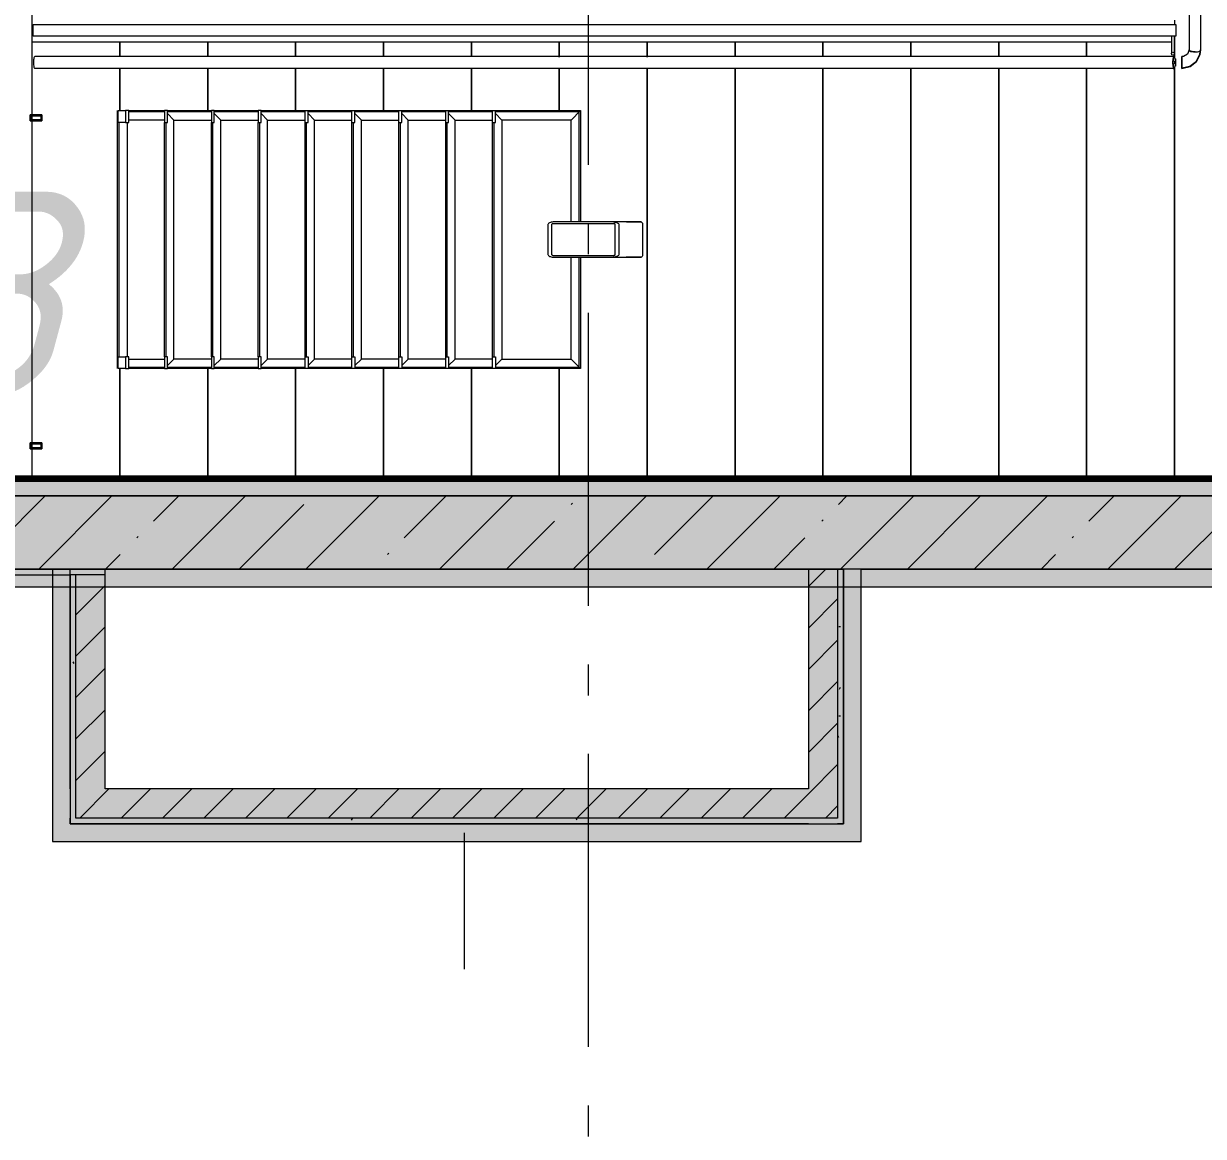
# Model space of a CAD drawing. Header units: millimetres. Extents: x -537608 to 253996, y -217170 to 186033.
# Drawn here: x -218955 to -214928, y 173184 to 176984 of the extents above; entities that cross this region are included whole.
import ezdxf

# ---------------------------------------------------------------- set-up
doc = ezdxf.new("R2010")
doc.units = ezdxf.units.MM
doc.layers.add('16) Лак 1.6м', color=160, linetype='Continuous', lineweight=90)
doc.layers.add('PDF _Геометрия', color=7, linetype='Continuous')
doc.layers.add('PDF _Текст', color=7, linetype='Continuous')
doc.layers.add('PDF _Сплошная заливка', color=7, linetype='Continuous', true_color=0xffffff)
doc.styles.add('PDF ISOCPEUR Italic', font='isocpeui.ttf')

msp = doc.modelspace()

# ---------------------------------------------------------------- hatches: boundary and pattern name
at = {"layer": 'PDF _Сплошная заливка', "true_color": 0x56bc34, "transparency": 33554559}
msp.add_hatch(color=85, dxfattribs=at).paths.add_polyline_path([(-213586.1959, 175370.9051), (-213586.1959, 175430.9036), (-221026.1962, 175430.9036), (-221026.1962, 175370.9051), (-213776.1962, 175370.9051)])
at = {"layer": 'PDF _Сплошная заливка', "transparency": 33554559}
for points in [[(-218796.1949, 175120.9041), (-213776.1962, 175120.9041), (-213776.1962, 175370.9051), (-220776.1952, 175370.9051), (-220776.1952, 175120.9041), (-218856.1956, 175120.9041)], [(-218796.1949, 174270.9052), (-218776.1961, 174270.9052), (-218776.1961, 175100.9032), (-218796.1949, 175100.9032), (-218796.1949, 174370.9056)], [(-216276.1951, 174270.9052), (-216276.1951, 174370.9056), (-218776.1961, 174370.9056), (-218776.1961, 174270.9052), (-218247.2844, 174270.9052)], [(-216276.1951, 174250.9043), (-216176.1968, 174250.9043), (-216176.1968, 174270.9052), (-218796.1949, 174270.9052), (-218796.1949, 174250.9043), (-218247.2844, 174250.9043)]]:
    msp.add_hatch(color=256, dxfattribs=at).paths.add_polyline_path(points)
at = {"layer": 'PDF _Сплошная заливка', "true_color": 0xff7d7d, "transparency": 33554559}
for points in [[(-213836.1964, 175060.9013), (-213776.1962, 175060.9013), (-213776.1962, 175120.9041), (-220716.1945, 175120.9041), (-220716.1945, 175060.9013), (-214907.808, 175060.9013)], [(-218856.1956, 174190.9014), (-218796.1949, 174190.9014), (-218796.1949, 175120.9041), (-218856.1956, 175120.9041), (-218856.1956, 174699.218)]]:
    msp.add_hatch(color=11, dxfattribs=at).paths.add_polyline_path(points)
at = {"layer": 'PDF _Сплошная заливка', "true_color": 0x505050, "transparency": 33554559}
msp.add_hatch(color=251, dxfattribs=at).paths.add_polyline_path([(-218776.1961, 175100.9032), (-218676.1958, 175100.9032), (-218676.1958, 175120.9041), (-220716.1945, 175120.9041), (-220716.1945, 175100.9032), (-218796.1949, 175100.9032)])

# ---------------------------------------------------------------- linework, layer by layer
at = {"layer": '16) Лак 1.6м'}
msp.add_lwpolyline([(-220966.1955, 176871.251), (-220966.1955, 175430.9036), (-213586.1959, 175430.9036), (-213586.1959, 177362.2149)], dxfattribs=at)
at = {"layer": 'PDF _Геометрия', "color": 253, "lineweight": 9, "true_color": 0xaaaaaa}
for p, q in [((-217026.1958, 176501.6234), (-217026.1958, 177501.6229)), ((-215026.1968, 176994.9124), (-215026.1968, 176980.9009)), ((-218926.1945, 176920.9024), (-218626.1955, 176920.9024)), ((-218626.1955, 176920.9024), (-218326.1965, 176920.9024)), ((-218626.1955, 176870.4028), (-218626.1955, 176920.9024)), ((-218626.1955, 176920.9024), (-218626.1955, 176870.4028)), ((-218326.1965, 176920.9024), (-218026.1954, 176920.9024)), ((-218326.1965, 176870.4028), (-218326.1965, 176920.9024)), ((-218326.1965, 176920.9024), (-218326.1965, 176870.4028)), ((-218026.1954, 176920.9024), (-217726.1964, 176920.9024)), ((-218026.1954, 176870.4028), (-218026.1954, 176920.9024)), ((-218026.1954, 176920.9024), (-218026.1954, 176870.4028)), ((-217726.1964, 176920.9024), (-217426.1952, 176920.9024)), ((-217726.1964, 176870.4028), (-217726.1964, 176920.9024)), ((-217726.1964, 176920.9024), (-217726.1964, 176870.4028)), ((-217426.1952, 176920.9024), (-217126.1962, 176920.9024)), ((-217426.1952, 176870.4028), (-217426.1952, 176920.9024)), ((-217426.1952, 176920.9024), (-217426.1952, 176870.4028)), ((-217126.1962, 176920.9024), (-216826.195, 176920.9024)), ((-217126.1962, 176868.9215), (-217126.1962, 176920.9024)), ((-217126.1962, 176920.9024), (-217126.1962, 176868.9215)), ((-216826.195, 176920.9024), (-216526.1961, 176920.9024)), ((-216826.195, 176868.9215), (-216826.195, 176920.9024)), ((-216826.195, 176920.9024), (-216826.195, 176868.9215)), ((-216526.1961, 176920.9024), (-216226.1971, 176920.9024)), ((-216526.1961, 176869.8301), (-216526.1961, 176920.9024)), ((-216526.1961, 176920.9024), (-216526.1961, 176869.8301)), ((-216226.1971, 176920.9024), (-215926.1959, 176920.9024)), ((-216226.1971, 176869.9463), (-216226.1971, 176920.9024)), ((-216226.1971, 176920.9024), (-216226.1971, 176869.9463)), ((-215926.1959, 176920.9024), (-215626.1969, 176920.9024)), ((-215926.1959, 176870.0583), (-215926.1959, 176920.9024)), ((-215926.1959, 176920.9024), (-215926.1959, 176870.0583)), ((-215626.1969, 176920.9024), (-215326.1958, 176920.9024)), ((-215626.1969, 176870.1746), (-215626.1969, 176920.9024)), ((-215626.1969, 176920.9024), (-215626.1969, 176870.1746)), ((-215326.1958, 176920.9024), (-215034.3479, 176920.9024)), ((-215326.1958, 176870.2865), (-215326.1958, 176920.9024)), ((-215326.1958, 176920.9024), (-215326.1958, 176870.2865)), ((-215026.1968, 176940.9034), (-215026.1968, 176920.9024)), ((-215026.1968, 176920.9024), (-215026.1968, 176868.2025)), ((-215026.1968, 176868.2025), (-215026.1968, 176920.9024)), ((-218626.1955, 176686.2521), (-218626.1955, 176831.4042)), ((-218626.1955, 176831.4042), (-218626.1955, 176686.2521)), ((-218326.1965, 176686.2521), (-218326.1965, 176831.4042)), ((-218326.1965, 176831.4042), (-218326.1965, 176686.2521)), ((-218026.1954, 176686.2521), (-218026.1954, 176831.4042)), ((-218026.1954, 176831.4042), (-218026.1954, 176686.2521)), ((-217726.1964, 176686.2521), (-217726.1964, 176831.4042)), ((-217726.1964, 176831.4042), (-217726.1964, 176686.2521)), ((-217426.1952, 176686.2521), (-217426.1952, 176831.4042)), ((-217426.1952, 176831.4042), (-217426.1952, 176686.2521)), ((-217126.1962, 176686.2521), (-217126.1962, 176832.8854)), ((-217126.1962, 176832.8854), (-217126.1962, 176686.2521)), ((-216826.195, 175430.9036), (-216826.195, 176832.8854)), ((-216826.195, 176832.8854), (-216826.195, 175430.9036)), ((-216526.1961, 175430.9036), (-216526.1961, 176831.9725)), ((-216526.1961, 176831.9725), (-216526.1961, 175430.9036)), ((-216226.1971, 175430.9036), (-216226.1971, 176831.8606)), ((-216226.1971, 176831.8606), (-216226.1971, 175430.9036)), ((-215926.1959, 175430.9036), (-215926.1959, 176831.7443)), ((-215926.1959, 176831.7443), (-215926.1959, 175430.9036)), ((-215626.1969, 175430.9036), (-215626.1969, 176831.6324)), ((-215626.1969, 176831.6324), (-215626.1969, 175430.9036)), ((-215326.1958, 175430.9036), (-215326.1958, 176831.5162)), ((-215326.1958, 176831.5162), (-215326.1958, 175430.9036)), ((-215026.1968, 175430.9036), (-215026.1968, 176833.6045)), ((-215026.1968, 176833.6045), (-215026.1968, 175430.9036)), ((-218633.9354, 176646.2502), (-218633.9354, 176686.2521)), ((-218632.6178, 176646.2502), (-218632.6178, 176686.2521)), ((-218632.6178, 176686.2521), (-218606.8814, 176686.2521)), ((-218595.3631, 176686.2521), (-218473.9344, 176686.2521)), ((-218473.9344, 176682.2519), (-218595.3631, 176682.2519)), ((-218463.9339, 176686.2521), (-218313.9355, 176686.2521)), ((-218313.9355, 176682.2519), (-218463.9339, 176682.2519)), ((-218303.935, 176686.2521), (-218153.9344, 176686.2521)), ((-218153.9344, 176682.2519), (-218303.935, 176682.2519)), ((-218143.934, 176686.2521), (-217993.9356, 176686.2521)), ((-217993.9356, 176682.2519), (-218143.934, 176682.2519)), ((-217993.9356, 176686.2521), (-217983.9351, 176686.2521)), ((-217993.9356, 176646.2502), (-217993.9356, 176686.2521)), ((-217983.9351, 176646.2502), (-217983.9351, 176686.2521)), ((-217983.9351, 176686.2521), (-217833.9345, 176686.2521)), ((-217833.9345, 176682.2519), (-217983.9351, 176682.2519)), ((-217833.9345, 176686.2521), (-217823.934, 176686.2521)), ((-217833.9345, 176646.2502), (-217833.9345, 176686.2521)), ((-217823.934, 176646.2502), (-217823.934, 176686.2521)), ((-217823.934, 176686.2521), (-217673.9356, 176686.2521)), ((-217673.9356, 176682.2519), (-217823.934, 176682.2519)), ((-217673.9356, 176686.2521), (-217663.9351, 176686.2521)), ((-217673.9356, 176646.2502), (-217673.9356, 176686.2521)), ((-217663.9351, 176646.2502), (-217663.9351, 176686.2521)), ((-217663.9351, 176686.2521), (-217513.9346, 176686.2521)), ((-217513.9346, 176682.2519), (-217663.9351, 176682.2519)), ((-217513.9346, 176686.2521), (-217503.934, 176686.2521)), ((-217513.9346, 176646.2502), (-217513.9346, 176686.2521)), ((-217503.934, 176646.2502), (-217503.934, 176686.2521)), ((-217503.934, 176686.2521), (-217353.9356, 176686.2521)), ((-217353.9356, 176682.2519), (-217503.934, 176682.2519)), ((-217353.9356, 176686.2521), (-217343.9352, 176686.2521)), ((-217353.9356, 176646.2502), (-217353.9356, 176686.2521)), ((-217343.9352, 176646.2502), (-217343.9352, 176686.2521)), ((-217343.9352, 176686.2521), (-217053.9345, 176686.2521)), ((-217057.9347, 176682.2519), (-217343.9352, 176682.2519)), ((-217085.936, 176654.2505), (-217053.9345, 176686.2521)), ((-217053.9345, 176686.2521), (-217085.936, 176654.2505)), ((-217057.9347, 176306.2515), (-217057.9347, 176682.2519)), ((-217053.9345, 176686.2521), (-217053.9345, 176306.2515)), ((-218633.9354, 175846.2514), (-218633.9354, 176646.2502)), ((-218606.8814, 176646.2502), (-218632.6178, 176646.2502)), ((-218629.9352, 176646.2502), (-218629.9352, 175846.2514)), ((-218601.9339, 176646.2502), (-218601.9339, 175846.2514)), ((-218473.9344, 176654.2505), (-218595.3631, 176654.2505)), ((-218473.9344, 175846.2514), (-218473.9344, 176646.2502)), ((-218469.9342, 176646.2502), (-218469.9342, 175846.2514)), ((-218441.935, 176654.2505), (-218463.9339, 176676.2494)), ((-218463.9339, 176676.2494), (-218441.935, 176654.2505)), ((-218441.935, 175838.251), (-218441.935, 176654.2505)), ((-218441.935, 176654.2505), (-218313.9355, 176654.2505)), ((-218313.9355, 175846.2514), (-218313.9355, 176646.2502)), ((-218309.9353, 176646.2502), (-218309.9353, 175846.2514)), ((-218281.934, 176654.2505), (-218303.935, 176676.2494)), ((-218303.935, 176676.2494), (-218281.934, 176654.2505)), ((-218281.934, 175838.251), (-218281.934, 176654.2505)), ((-218281.934, 176654.2505), (-218153.9344, 176654.2505)), ((-218153.9344, 175846.2514), (-218153.9344, 176646.2502)), ((-218149.9342, 176646.2502), (-218149.9342, 175846.2514)), ((-218121.9351, 176654.2505), (-218143.934, 176676.2494)), ((-218143.934, 176676.2494), (-218121.9351, 176654.2505)), ((-218121.9351, 175838.251), (-218121.9351, 176654.2505)), ((-218121.9351, 176654.2505), (-217993.9356, 176654.2505)), ((-217993.9356, 175846.2514), (-217993.9356, 176646.2502)), ((-217993.9356, 176646.2502), (-217983.9351, 176646.2502)), ((-217989.9353, 176646.2502), (-217989.9353, 175846.2514)), ((-217961.934, 176654.2505), (-217983.9351, 176676.2494)), ((-217983.9351, 176676.2494), (-217961.934, 176654.2505)), ((-217961.934, 175838.251), (-217961.934, 176654.2505)), ((-217961.934, 176654.2505), (-217833.9345, 176654.2505)), ((-217833.9345, 175846.2514), (-217833.9345, 176646.2502)), ((-217833.9345, 176646.2502), (-217823.934, 176646.2502)), ((-217829.9343, 176646.2502), (-217829.9343, 175846.2514)), ((-217801.9351, 176654.2505), (-217823.934, 176676.2494)), ((-217823.934, 176676.2494), (-217801.9351, 176654.2505)), ((-217801.9351, 175838.251), (-217801.9351, 176654.2505)), ((-217801.9351, 176654.2505), (-217673.9356, 176654.2505)), ((-217673.9356, 175846.2514), (-217673.9356, 176646.2502)), ((-217673.9356, 176646.2502), (-217663.9351, 176646.2502)), ((-217669.9354, 176646.2502), (-217669.9354, 175846.2514)), ((-217641.9341, 176654.2505), (-217663.9351, 176676.2494)), ((-217663.9351, 176676.2494), (-217641.9341, 176654.2505)), ((-217641.9341, 175838.251), (-217641.9341, 176654.2505)), ((-217641.9341, 176654.2505), (-217513.9346, 176654.2505)), ((-217513.9346, 175846.2514), (-217513.9346, 176646.2502)), ((-217513.9346, 176646.2502), (-217503.934, 176646.2502)), ((-217509.9344, 176646.2502), (-217509.9344, 175846.2514)), ((-217481.9352, 176654.2505), (-217503.934, 176676.2494)), ((-217503.934, 176676.2494), (-217481.9352, 176654.2505)), ((-217481.9352, 175838.251), (-217481.9352, 176654.2505)), ((-217481.9352, 176654.2505), (-217353.9356, 176654.2505)), ((-217353.9356, 175846.2514), (-217353.9356, 176646.2502)), ((-217353.9356, 176646.2502), (-217343.9352, 176646.2502)), ((-217349.9355, 176646.2502), (-217349.9355, 175846.2514)), ((-217321.9341, 176654.2505), (-217343.9352, 176676.2494)), ((-217343.9352, 176676.2494), (-217321.9341, 176654.2505)), ((-217085.936, 176654.2505), (-217321.9341, 176654.2505)), ((-217321.9341, 176654.2505), (-217321.9341, 175838.251)), ((-217085.936, 176306.2515), (-217085.936, 176654.2505)), ((-217164.5209, 176299.0046), (-217164.8697, 176297.2521)), ((-217164.8697, 176297.2521), (-217164.8697, 176195.2495)), ((-217163.4875, 176300.6969), (-217164.5209, 176299.0046)), ((-217161.8125, 176302.2512), (-217163.4875, 176300.6969)), ((-217159.5563, 176303.6163), (-217161.8125, 176302.2512)), ((-217156.8069, 176304.7358), (-217159.5563, 176303.6163)), ((-217153.6701, 176305.5668), (-217156.8069, 176304.7358)), ((-217150.2684, 176306.0792), (-217153.6701, 176305.5668)), ((-217152.6603, 176297.8377), (-217152.7766, 176297.2521)), ((-217152.7766, 176297.2521), (-217152.7766, 176195.2495)), ((-217152.3159, 176298.3975), (-217152.6603, 176297.8377)), ((-217151.7561, 176298.9185), (-217152.3159, 176298.3975)), ((-217151.0047, 176299.3706), (-217151.7561, 176298.9185)), ((-217150.0875, 176299.7452), (-217151.0047, 176299.3706)), ((-217146.7289, 176306.2515), (-217150.2684, 176306.0792)), ((-217149.0433, 176300.0208), (-217150.0875, 176299.7452)), ((-217147.9088, 176300.1931), (-217149.0433, 176300.0208)), ((-217146.7289, 176300.249), (-217147.9088, 176300.1931)), ((-216941.1413, 176306.2515), (-217146.7289, 176306.2515)), ((-216941.1413, 176300.249), (-217146.7289, 176300.249)), ((-217026.1958, 176195.792), (-217026.1958, 176301.6226)), ((-216846.6073, 176306.2515), (-216941.1413, 176306.2515)), ((-216941.1413, 176306.2515), (-216937.6018, 176306.0792)), ((-216939.9614, 176300.1931), (-216941.1413, 176300.249)), ((-216938.8269, 176300.0208), (-216939.9614, 176300.1931)), ((-216937.7827, 176299.7452), (-216938.8269, 176300.0208)), ((-216936.8655, 176299.3706), (-216937.7827, 176299.7452)), ((-216937.6018, 176306.0792), (-216934.2001, 176305.5668)), ((-216936.1141, 176298.9185), (-216936.8655, 176299.3706)), ((-216935.5544, 176298.3975), (-216936.1141, 176298.9185)), ((-216935.2099, 176297.8377), (-216935.5544, 176298.3975)), ((-216935.0958, 176297.2521), (-216935.2099, 176297.8377)), ((-216935.0958, 176195.2495), (-216935.0958, 176297.2521)), ((-216934.2001, 176305.5668), (-216931.0633, 176304.7358)), ((-216931.0633, 176304.7358), (-216928.3139, 176303.6163)), ((-216928.3139, 176303.6163), (-216926.0577, 176302.2512)), ((-216926.0577, 176302.2512), (-216924.3827, 176300.6969)), ((-216924.3827, 176300.6969), (-216923.3493, 176299.0046)), ((-216923.3493, 176299.0046), (-216923.0005, 176297.2521)), ((-216923.0005, 176297.2521), (-216923.0005, 176195.2495)), ((-216898.3685, 176305.9458), (-216897.2124, 176306.2515)), ((-216897.2124, 176306.2515), (-216846.6073, 176306.2515)), ((-216846.6073, 176306.2515), (-216845.4511, 176305.9458)), ((-216845.4511, 176305.9458), (-216844.3746, 176305.0458)), ((-216844.3746, 176305.0458), (-216843.4488, 176303.6163)), ((-216843.4488, 176303.6163), (-216842.7405, 176301.7518)), ((-216842.7405, 176301.7518), (-216842.2949, 176299.5816)), ((-216842.2949, 176299.5816), (-216842.142, 176297.2521)), ((-216842.142, 176297.2521), (-216842.142, 176195.2495)), ((-217164.8697, 176195.2495), (-217164.5209, 176193.4969)), ((-217152.7766, 176195.2495), (-217152.6603, 176194.6639)), ((-217152.6603, 176194.6639), (-217152.3159, 176194.1041)), ((-217152.3159, 176194.1041), (-217151.7561, 176193.5831)), ((-216936.1141, 176193.5831), (-216935.5544, 176194.1041)), ((-216935.5544, 176194.1041), (-216935.2099, 176194.6639)), ((-216935.2099, 176194.6639), (-216935.0958, 176195.2495)), ((-216923.0005, 176195.2495), (-216923.3493, 176193.4969)), ((-216842.142, 176195.2495), (-216842.2949, 176192.92)), ((-217164.5209, 176193.4969), (-217163.4875, 176191.8048)), ((-217163.4875, 176191.8048), (-217161.8125, 176190.2503)), ((-217161.8125, 176190.2503), (-217159.5563, 176188.8854)), ((-217159.5563, 176188.8854), (-217156.8069, 176187.7658)), ((-217156.8069, 176187.7658), (-217153.6701, 176186.9348)), ((-217153.6701, 176186.9348), (-217150.2684, 176186.4224)), ((-217151.7561, 176193.5831), (-217151.0047, 176193.1309)), ((-217151.0047, 176193.1309), (-217150.0875, 176192.7563)), ((-217150.2684, 176186.4224), (-217146.7289, 176186.2501)), ((-217150.0875, 176192.7563), (-217149.0433, 176192.4808)), ((-217149.0433, 176192.4808), (-217147.9088, 176192.3086)), ((-217147.9088, 176192.3086), (-217146.7289, 176192.2525)), ((-217146.7289, 176192.2525), (-216941.1413, 176192.2525)), ((-217146.7289, 176186.2501), (-216941.1413, 176186.2501)), ((-217085.936, 175838.251), (-217085.936, 176186.2501)), ((-217057.9347, 175810.2497), (-217057.9347, 176186.2501)), ((-217053.9345, 176186.2501), (-217053.9345, 175806.2496)), ((-216941.1413, 176192.2525), (-216939.9614, 176192.3086)), ((-216937.6018, 176186.4224), (-216941.1413, 176186.2501)), ((-216941.1413, 176186.2501), (-216846.6073, 176186.2501)), ((-216939.9614, 176192.3086), (-216938.8269, 176192.4808)), ((-216938.8269, 176192.4808), (-216937.7827, 176192.7563)), ((-216937.7827, 176192.7563), (-216936.8655, 176193.1309)), ((-216934.2001, 176186.9348), (-216937.6018, 176186.4224)), ((-216936.8655, 176193.1309), (-216936.1141, 176193.5831)), ((-216931.0633, 176187.7658), (-216934.2001, 176186.9348)), ((-216928.3139, 176188.8854), (-216931.0633, 176187.7658)), ((-216926.0577, 176190.2503), (-216928.3139, 176188.8854)), ((-216924.3827, 176191.8048), (-216926.0577, 176190.2503)), ((-216923.3493, 176193.4969), (-216924.3827, 176191.8048)), ((-216897.2124, 176186.2501), (-216898.3685, 176186.5559)), ((-216846.6073, 176186.2501), (-216897.2124, 176186.2501)), ((-216845.4511, 176186.5559), (-216846.6073, 176186.2501)), ((-216844.3746, 176187.4558), (-216845.4511, 176186.5559)), ((-216843.4488, 176188.8854), (-216844.3746, 176187.4558)), ((-216842.7405, 176190.7498), (-216843.4488, 176188.8854)), ((-216842.2949, 176192.92), (-216842.7405, 176190.7498)), ((-217026.1958, 174995.7917), (-217026.1958, 175995.7912)), ((-218633.9354, 175806.2496), (-218633.9354, 175846.2514)), ((-218632.6178, 175806.2496), (-218632.6178, 175846.2514)), ((-218632.6178, 175846.2514), (-218606.8814, 175846.2514)), ((-218595.3631, 175838.251), (-218473.9344, 175838.251)), ((-218441.935, 175838.251), (-218463.9339, 175816.2521)), ((-218463.9339, 175816.2521), (-218441.935, 175838.251)), ((-218313.9355, 175838.251), (-218441.935, 175838.251)), ((-218281.934, 175838.251), (-218303.935, 175816.2521)), ((-218303.935, 175816.2521), (-218281.934, 175838.251)), ((-218153.9344, 175838.251), (-218281.934, 175838.251)), ((-218121.9351, 175838.251), (-218143.934, 175816.2521)), ((-218143.934, 175816.2521), (-218121.9351, 175838.251)), ((-217993.9356, 175838.251), (-218121.9351, 175838.251)), ((-217993.9356, 175846.2514), (-217983.9351, 175846.2514)), ((-217993.9356, 175806.2496), (-217993.9356, 175846.2514)), ((-217983.9351, 175846.2514), (-217983.9351, 175806.2496)), ((-217961.934, 175838.251), (-217983.9351, 175816.2521)), ((-217983.9351, 175816.2521), (-217961.934, 175838.251)), ((-217833.9345, 175838.251), (-217961.934, 175838.251)), ((-217833.9345, 175846.2514), (-217823.934, 175846.2514)), ((-217833.9345, 175806.2496), (-217833.9345, 175846.2514)), ((-217823.934, 175846.2514), (-217823.934, 175806.2496)), ((-217801.9351, 175838.251), (-217823.934, 175816.2521)), ((-217823.934, 175816.2521), (-217801.9351, 175838.251)), ((-217673.9356, 175838.251), (-217801.9351, 175838.251)), ((-217673.9356, 175846.2514), (-217663.9351, 175846.2514)), ((-217673.9356, 175806.2496), (-217673.9356, 175846.2514)), ((-217663.9351, 175846.2514), (-217663.9351, 175806.2496)), ((-217641.9341, 175838.251), (-217663.9351, 175816.2521)), ((-217663.9351, 175816.2521), (-217641.9341, 175838.251)), ((-217513.9346, 175838.251), (-217641.9341, 175838.251)), ((-217513.9346, 175846.2514), (-217503.934, 175846.2514)), ((-217513.9346, 175806.2496), (-217513.9346, 175846.2514)), ((-217503.934, 175846.2514), (-217503.934, 175806.2496)), ((-217481.9352, 175838.251), (-217503.934, 175816.2521)), ((-217503.934, 175816.2521), (-217481.9352, 175838.251)), ((-217353.9356, 175838.251), (-217481.9352, 175838.251)), ((-217353.9356, 175846.2514), (-217343.9352, 175846.2514)), ((-217353.9356, 175806.2496), (-217353.9356, 175846.2514)), ((-217343.9352, 175846.2514), (-217343.9352, 175806.2496)), ((-217321.9341, 175838.251), (-217343.9352, 175816.2521)), ((-217343.9352, 175816.2521), (-217321.9341, 175838.251)), ((-217321.9341, 175838.251), (-217085.936, 175838.251)), ((-217053.9345, 175806.2496), (-217085.936, 175838.251)), ((-217085.936, 175838.251), (-217053.9345, 175806.2496)), ((-218606.8814, 175806.2496), (-218632.6178, 175806.2496)), ((-218626.1955, 175430.9036), (-218626.1955, 175806.2496)), ((-218626.1955, 175806.2496), (-218626.1955, 175430.9036)), ((-218595.3631, 175810.2497), (-218473.9344, 175810.2497)), ((-218473.9344, 175806.2496), (-218595.3631, 175806.2496)), ((-218463.9339, 175810.2497), (-218313.9355, 175810.2497)), ((-218313.9355, 175806.2496), (-218463.9339, 175806.2496)), ((-218326.1965, 175430.9036), (-218326.1965, 175806.2496)), ((-218326.1965, 175806.2496), (-218326.1965, 175430.9036)), ((-218303.935, 175810.2497), (-218153.9344, 175810.2497)), ((-218153.9344, 175806.2496), (-218303.935, 175806.2496)), ((-218143.934, 175810.2497), (-217993.9356, 175810.2497)), ((-217993.9356, 175806.2496), (-218143.934, 175806.2496)), ((-218026.1954, 175430.9036), (-218026.1954, 175806.2496)), ((-218026.1954, 175806.2496), (-218026.1954, 175430.9036)), ((-217983.9351, 175806.2496), (-217993.9356, 175806.2496)), ((-217983.9351, 175810.2497), (-217833.9345, 175810.2497)), ((-217833.9345, 175806.2496), (-217983.9351, 175806.2496)), ((-217823.934, 175806.2496), (-217833.9345, 175806.2496)), ((-217823.934, 175810.2497), (-217673.9356, 175810.2497)), ((-217673.9356, 175806.2496), (-217823.934, 175806.2496)), ((-217726.1964, 175430.9036), (-217726.1964, 175806.2496)), ((-217726.1964, 175806.2496), (-217726.1964, 175430.9036)), ((-217663.9351, 175806.2496), (-217673.9356, 175806.2496)), ((-217663.9351, 175810.2497), (-217513.9346, 175810.2497)), ((-217513.9346, 175806.2496), (-217663.9351, 175806.2496)), ((-217503.934, 175806.2496), (-217513.9346, 175806.2496)), ((-217503.934, 175810.2497), (-217353.9356, 175810.2497)), ((-217353.9356, 175806.2496), (-217503.934, 175806.2496)), ((-217426.1952, 175430.9036), (-217426.1952, 175806.2496)), ((-217426.1952, 175806.2496), (-217426.1952, 175430.9036)), ((-217343.9352, 175806.2496), (-217353.9356, 175806.2496)), ((-217343.9352, 175810.2497), (-217057.9347, 175810.2497)), ((-217053.9345, 175806.2496), (-217343.9352, 175806.2496)), ((-217126.1962, 175430.9036), (-217126.1962, 175806.2496)), ((-217126.1962, 175806.2496), (-217126.1962, 175430.9036)), ((-219372.9582, 175370.9051), (-218372.9587, 175370.9051)), ((-218172.9601, 175370.9051), (-218067.1252, 175370.9051)), ((-217867.1265, 175370.9051), (-216867.1271, 175370.9051)), ((-216667.1263, 175370.9051), (-216561.2935, 175370.9051)), ((-216361.2927, 175370.9051), (-215361.2932, 175370.9051)), ((-215161.2925, 175370.9051), (-215055.4597, 175370.9051)), ((-217026.1958, 174689.9561), (-217026.1958, 174795.791)), ((-217026.1958, 173489.9557), (-217026.1958, 174489.9596)), ((-217026.1958, 173184.1244), (-217026.1958, 173289.9593))]:
    msp.add_line(p, q, dxfattribs=at)
at = {"layer": 'PDF _Геометрия', "lineweight": 9}
for p, q in [((-214976.1966, 177258.2531), (-214976.1966, 176893.3662)), ((-214936.1969, 176893.3662), (-214936.1969, 177258.2531)), ((-218921.8477, 176940.9034), (-218921.8477, 176980.9009)), ((-218921.8477, 176980.9009), (-215021.8478, 176980.9009)), ((-215021.8478, 176980.9009), (-215021.8478, 176940.9034)), ((-215021.8478, 176940.9034), (-218921.8477, 176940.9034)), ((-215036.8496, 176940.9034), (-215036.8496, 176905.905)), ((-215026.8491, 176905.905), (-215026.8491, 176940.9034)), ((-215036.8496, 176905.905), (-215036.8496, 176902.3698)), ((-215036.8496, 176902.3698), (-215036.8496, 176887.0193)), ((-215036.8496, 176887.0193), (-215036.8496, 176880.9049)), ((-215026.8491, 176889.521), (-215026.8491, 176905.905)), ((-215026.8491, 176881.1546), (-215026.8491, 176889.521)), ((-215026.8491, 176880.9049), (-215026.8491, 176881.1546)), ((-214981.693, 176879.2471), (-214995.9348, 176871.2726)), ((-214976.1966, 176893.3662), (-214981.693, 176879.2471)), ((-214976.1966, 176893.3662), (-214975.5141, 176891.6955)), ((-214975.5141, 176891.6955), (-214976.1966, 176893.3662)), ((-214975.5141, 176891.6955), (-214973.5161, 176890.141)), ((-214973.5161, 176890.141), (-214975.5141, 176891.6955)), ((-214973.5161, 176890.141), (-214970.3384, 176888.8062)), ((-214970.3384, 176888.8062), (-214973.5161, 176890.141)), ((-214970.3384, 176888.8062), (-214966.1961, 176887.7814)), ((-214966.1961, 176887.7814), (-214970.3384, 176888.8062)), ((-214966.1961, 176887.7814), (-214961.3735, 176887.1399)), ((-214961.3735, 176887.1399), (-214966.1961, 176887.7814)), ((-214961.3735, 176887.1399), (-214956.1957, 176886.9202)), ((-214956.1957, 176886.9202), (-214961.3735, 176887.1399)), ((-214956.1957, 176886.9202), (-214951.7412, 176887.0795)), ((-214951.7412, 176887.0795), (-214947.5171, 176887.5575)), ((-214951.668, 176855.1211), (-214939.3703, 176879.428)), ((-214947.5171, 176887.5575), (-214943.7257, 176888.3239)), ((-214943.7257, 176888.3239), (-214940.5609, 176889.3445)), ((-214940.5609, 176889.3445), (-214938.1776, 176890.5674)), ((-214939.3703, 176879.428), (-214937.6953, 176893.3662)), ((-214938.1776, 176890.5674), (-214936.6985, 176891.928)), ((-214938.1496, 176878.1276), (-214936.1969, 176893.3662)), ((-214936.6985, 176891.928), (-214936.1969, 176893.3662)), ((-218921.1717, 176855.3536), (-218921.2901, 176850.9013)), ((-218921.2901, 176850.9013), (-218921.1717, 176846.4534)), ((-218920.8229, 176859.5821), (-218921.1717, 176855.3536)), ((-218921.1717, 176846.4534), (-218920.8229, 176842.2249)), ((-218920.261, 176863.3713), (-218920.8229, 176859.5821)), ((-218920.8229, 176842.2249), (-218920.261, 176838.4314)), ((-218919.5139, 176866.5404), (-218920.261, 176863.3713)), ((-218920.261, 176838.4314), (-218919.5139, 176835.2666)), ((-218918.6183, 176868.9215), (-218919.5139, 176866.5404)), ((-218917.6193, 176870.4028), (-218918.6183, 176868.9215)), ((-218916.5687, 176870.9023), (-218917.6193, 176870.4028)), ((-215027.1269, 176870.9023), (-218916.5687, 176870.9023)), ((-215031.8483, 176850.9013), (-215031.7298, 176855.3536)), ((-215031.7298, 176846.4534), (-215031.8483, 176850.9013)), ((-215031.7298, 176855.3536), (-215031.381, 176859.5821)), ((-215031.381, 176842.2249), (-215031.7298, 176846.4534)), ((-215031.3681, 176855.3321), (-215031.4952, 176850.9013)), ((-215031.4952, 176850.9013), (-215031.3681, 176846.4749)), ((-215031.381, 176859.5821), (-215030.8191, 176863.3713)), ((-215030.8191, 176838.4314), (-215031.381, 176842.2249)), ((-215030.9935, 176859.5002), (-215031.3681, 176855.3321)), ((-215031.3681, 176846.4749), (-215030.9935, 176842.3068)), ((-215030.3972, 176863.1689), (-215030.9935, 176859.5002)), ((-215030.9935, 176842.3068), (-215030.3972, 176838.6338)), ((-215030.8191, 176863.3713), (-215030.0721, 176866.5404)), ((-215030.0721, 176835.2666), (-215030.8191, 176838.4314)), ((-215029.6092, 176866.127), (-215030.3972, 176863.1689)), ((-215030.3972, 176838.6338), (-215029.6092, 176835.68)), ((-215030.0721, 176866.5404), (-215029.1764, 176868.9215)), ((-215029.1764, 176868.9215), (-215028.1775, 176870.4028)), ((-215027.6543, 176869.266), (-215028.6769, 176868.2025)), ((-215028.1775, 176870.4028), (-215027.1269, 176870.9023)), ((-215027.1269, 176869.4038), (-215027.6543, 176869.266)), ((-215027.1269, 176870.9023), (-215026.0762, 176870.4028)), ((-215026.6015, 176869.266), (-215027.1269, 176869.4038)), ((-215025.5789, 176868.2025), (-215026.6015, 176869.266)), ((-215026.2032, 176870.0842), (-215026.2032, 176870.7645)), ((-215026.2032, 176870.7645), (-215026.2032, 176870.265)), ((-215026.2032, 176870.265), (-215026.2032, 176868.7838)), ((-215026.2032, 176855.2201), (-215026.2032, 176850.7636)), ((-215026.2032, 176850.7636), (-215026.2032, 176845.5879)), ((-215026.0762, 176870.4028), (-215025.0793, 176868.9215)), ((-215024.6466, 176866.127), (-215025.5789, 176868.2025)), ((-215023.8587, 176863.1689), (-215024.6466, 176866.127)), ((-215024.6466, 176835.68), (-215023.8587, 176838.6338)), ((-215023.2601, 176859.5002), (-215023.8587, 176863.1689)), ((-215023.8587, 176838.6338), (-215023.2601, 176842.3068)), ((-215023.4367, 176863.3713), (-215022.8726, 176859.5821)), ((-215022.8726, 176842.2249), (-215023.4367, 176838.4314)), ((-215022.8877, 176855.3321), (-215023.2601, 176859.5002)), ((-215023.2601, 176842.3068), (-215022.8877, 176846.4749)), ((-215022.7606, 176850.9013), (-215022.8877, 176855.3321)), ((-215022.8877, 176846.4749), (-215022.7606, 176850.9013)), ((-215022.8726, 176859.5821), (-215022.5238, 176855.3536)), ((-215022.5238, 176846.4534), (-215022.8726, 176842.2249)), ((-215022.5238, 176855.3536), (-215022.4054, 176850.9013)), ((-215022.4054, 176850.9013), (-215022.5238, 176846.4534)), ((-214995.9348, 176871.2726), (-215001.1967, 176870.7645)), ((-215001.1967, 176870.7214), (-215001.1967, 176870.7645)), ((-215001.1967, 176870.7645), (-215001.1967, 176870.3856)), ((-215001.1967, 176869.6966), (-215001.1967, 176870.7214)), ((-215001.1967, 176870.3856), (-215001.1967, 176868.7105)), ((-215001.1967, 176867.7891), (-215001.1967, 176869.6966)), ((-215001.1967, 176868.9129), (-215001.1967, 176869.266)), ((-215001.1967, 176869.266), (-215001.1967, 176869.2229)), ((-215001.1967, 176869.2229), (-215001.1967, 176868.28)), ((-215001.1967, 176867.3628), (-215001.1967, 176868.9129)), ((-215001.1967, 176868.7105), (-215001.1967, 176865.8127)), ((-215001.1967, 176868.28), (-215001.1967, 176866.1399)), ((-215001.1967, 176865.0247), (-215001.1967, 176867.7891)), ((-215001.1967, 176864.6845), (-215001.1967, 176867.3628)), ((-215001.1967, 176866.1399), (-215001.1967, 176862.9492)), ((-215001.1967, 176865.8127), (-215001.1967, 176861.89)), ((-215001.1967, 176861.5498), (-215001.1967, 176865.0247)), ((-215001.1967, 176861.059), (-215001.1967, 176864.6845)), ((-215001.1967, 176862.9492), (-215001.1967, 176858.9318)), ((-215001.1967, 176861.89), (-215001.1967, 176857.2095)), ((-215001.1967, 176857.5324), (-215001.1967, 176861.5498)), ((-215001.1967, 176856.7272), (-215001.1967, 176861.059)), ((-215001.1967, 176858.9318), (-215001.1967, 176854.359)), ((-215001.1967, 176853.1748), (-215001.1967, 176857.5324)), ((-215001.1967, 176857.2095), (-215001.1967, 176852.8347)), ((-215001.1967, 176851.9907), (-215001.1967, 176856.7272)), ((-215001.1967, 176854.359), (-215001.1967, 176849.5407)), ((-215001.1967, 176848.6967), (-215001.1967, 176853.1748)), ((-215001.1967, 176852.8347), (-215001.1967, 176848.3565)), ((-215001.1967, 176847.1724), (-215001.1967, 176851.9907)), ((-215001.1967, 176849.5407), (-215001.1967, 176844.8042)), ((-215001.1967, 176844.3219), (-215001.1967, 176848.6967)), ((-215001.1967, 176848.3565), (-215001.1967, 176843.999)), ((-215001.1967, 176842.5995), (-215001.1967, 176847.1724)), ((-215001.1967, 176844.8042), (-215001.1967, 176840.4724)), ((-215001.1967, 176839.6414), (-215001.1967, 176844.3219)), ((-215001.1967, 176843.999), (-215001.1967, 176839.9816)), ((-215001.1967, 176838.5778), (-215001.1967, 176842.5995)), ((-215001.1967, 176840.4724), (-215001.1967, 176836.8468)), ((-215001.1967, 176839.9816), (-215001.1967, 176836.5067)), ((-215001.1967, 176835.7187), (-215001.1967, 176839.6414)), ((-215001.1967, 176835.3914), (-215001.1967, 176838.5778)), ((-215001.1967, 176832.2654), (-214973.6604, 176838.3065)), ((-214973.6604, 176838.3065), (-214951.668, 176855.1211)), ((-214973.3138, 176836.8124), (-214950.9252, 176853.6744)), ((-214950.9252, 176853.6744), (-214938.1496, 176878.1276)), ((-218919.5139, 176835.2666), (-218918.6183, 176832.8854)), ((-218918.6183, 176832.8854), (-218917.6193, 176831.4042)), ((-218917.6193, 176831.4042), (-218916.5687, 176830.9047)), ((-218916.5687, 176830.9047), (-215027.1269, 176830.9047)), ((-215030.9247, 176830.7669), (-215026.2032, 176830.7669)), ((-215029.1764, 176832.8854), (-215030.0721, 176835.2666)), ((-215028.1775, 176831.4042), (-215029.1764, 176832.8854)), ((-215028.6769, 176833.6045), (-215027.6543, 176832.5366)), ((-215027.1269, 176830.9047), (-215028.1775, 176831.4042)), ((-215027.6543, 176832.5366), (-215027.1269, 176832.4032)), ((-215027.1269, 176832.4032), (-215026.6015, 176832.5366)), ((-215026.0762, 176831.4042), (-215027.1269, 176830.9047)), ((-215026.6015, 176832.5366), (-215025.5789, 176833.6045)), ((-215026.2032, 176833.4452), (-215026.2032, 176831.4472)), ((-215026.2032, 176831.2664), (-215026.2032, 176832.7476)), ((-215026.2032, 176831.4472), (-215026.2032, 176830.7669)), ((-215026.2032, 176830.7669), (-215026.2032, 176831.2664)), ((-215025.0793, 176832.8854), (-215026.0762, 176831.4042)), ((-215025.5789, 176833.6045), (-215024.6466, 176835.68)), ((-215001.1967, 176836.8468), (-215001.1967, 176834.1643)), ((-215001.1967, 176830.7669), (-214973.3138, 176836.8124)), ((-215001.1967, 176836.5067), (-215001.1967, 176833.7423)), ((-215001.1967, 176832.8208), (-215001.1967, 176835.7187)), ((-215001.1967, 176833.2514), (-215001.1967, 176835.3914)), ((-215001.1967, 176834.1643), (-215001.1967, 176832.6185)), ((-215001.1967, 176833.7423), (-215001.1967, 176831.8305)), ((-215001.1967, 176832.3041), (-215001.1967, 176833.2514)), ((-215001.1967, 176831.1459), (-215001.1967, 176832.8208)), ((-215001.1967, 176832.6185), (-215001.1967, 176832.2654)), ((-215001.1967, 176832.2654), (-215001.1967, 176832.3041)), ((-215001.1967, 176831.8305), (-215001.1967, 176830.81)), ((-215001.1967, 176830.7669), (-215001.1967, 176831.1459)), ((-215001.1967, 176830.81), (-215001.1967, 176830.7669)), ((-218932.408, 176652.0718), (-218932.408, 176672.0727)), ((-218929.4089, 176669.0715), (-218929.4089, 176655.073)), ((-218895.4094, 176655.073), (-218895.4094, 176669.0715)), ((-218892.4083, 176672.0727), (-218892.4083, 176652.0718)), ((-218932.408, 175532.0709), (-218932.408, 175552.0718)), ((-218892.4083, 175552.0718), (-218892.4083, 175532.0709)), ((-218929.4089, 175549.0706), (-218929.4089, 175535.0721)), ((-218895.4094, 175535.0721), (-218895.4094, 175549.0706)), ((-213586.1959, 175430.9036), (-221026.1962, 175430.9036)), ((-213776.1962, 175370.9051), (-220776.1952, 175370.9051)), ((-220776.1952, 175370.9051), (-213776.1962, 175370.9051)), ((-219131.4915, 175120.9041), (-218881.4928, 175370.9051)), ((-218903.3948, 175120.9041), (-218653.3938, 175370.9051)), ((-218511.6025, 175284.5975), (-218425.2948, 175370.9051)), ((-218447.1968, 175120.9041), (-218197.1959, 175370.9051)), ((-217990.9989, 175120.9041), (-217741.0001, 175370.9051)), ((-217656.2318, 175227.5744), (-217512.9011, 175370.9051)), ((-217534.8032, 175120.9041), (-217284.8021, 175370.9051)), ((-217078.6052, 175120.9041), (-216828.6064, 175370.9051)), ((-216800.8634, 175170.5469), (-216600.5074, 175370.9051)), ((-216622.4094, 175120.9041), (-216372.4084, 175370.9051)), ((-216173.5918, 175341.6206), (-216144.3116, 175370.9051)), ((-216166.2115, 175120.9041), (-215916.2127, 175370.9051)), ((-215938.1147, 175120.9041), (-215688.1137, 175370.9051)), ((-215710.0157, 175120.9041), (-215460.0148, 175370.9051)), ((-215318.2233, 175284.5975), (-215231.9158, 175370.9051)), ((-215253.8178, 175120.9041), (-215003.8189, 175370.9051)), ((-218219.0979, 175120.9041), (-217998.3792, 175341.6206)), ((-217085.9855, 175341.6206), (-217081.2447, 175346.3614)), ((-215025.7188, 175120.9041), (-214805.0023, 175341.6206)), ((-217306.7042, 175120.9041), (-217143.0108, 175284.5975)), ((-216230.6171, 175284.5975), (-216225.8763, 175289.3383)), ((-218568.6255, 175227.5744), (-218563.8848, 175232.3152)), ((-216394.3105, 175120.9041), (-216287.6423, 175227.5744)), ((-215375.2486, 175227.5744), (-215370.5057, 175232.3152)), ((-218675.2958, 175120.9041), (-218625.6508, 175170.5469)), ((-217713.2572, 175170.5469), (-217708.5163, 175175.2877)), ((-215481.9167, 175120.9041), (-215432.2718, 175170.5469)), ((-220716.1945, 175120.9041), (-218856.1956, 175120.9041)), ((-213776.1962, 175120.9041), (-220716.1945, 175120.9041)), ((-220716.1945, 175120.9041), (-218796.1949, 175120.9041)), ((-218856.1956, 175120.9041), (-218856.1956, 174190.9014)), ((-218796.1949, 175120.9041), (-218856.1956, 175120.9041)), ((-218776.1961, 175120.9041), (-218796.1949, 175120.9041)), ((-218796.1949, 175120.9041), (-216156.1959, 175120.9041)), ((-218796.1949, 174370.9056), (-218796.1949, 175120.9041)), ((-218676.1958, 175120.9041), (-218776.1961, 175120.9041)), ((-218676.1958, 175100.9032), (-218676.1958, 175120.9041)), ((-216276.1951, 175061.0693), (-216216.3602, 175120.9041)), ((-216176.1968, 175120.9041), (-216276.1951, 175120.9041)), ((-216276.1951, 175120.9041), (-216276.1951, 174370.9056)), ((-216156.1959, 175120.9041), (-216176.1968, 175120.9041)), ((-216176.1968, 175120.9041), (-216176.1968, 174270.9052)), ((-216096.1953, 175120.9041), (-216156.1959, 175120.9041)), ((-216156.1959, 175120.9041), (-216156.1959, 174250.9043)), ((-216156.1959, 174250.9043), (-216156.1959, 175120.9041)), ((-216096.1953, 174250.9043), (-216096.1953, 175120.9041)), ((-216096.1953, 175120.9041), (-213776.1962, 175120.9041)), ((-220716.1945, 175100.9032), (-218796.1949, 175100.9032)), ((-218776.1961, 175100.9032), (-218796.1949, 175100.9032)), ((-218796.1949, 175100.9032), (-218796.1949, 174370.9056)), ((-218776.1961, 174370.9056), (-218776.1961, 175100.9032)), ((-218676.1958, 175100.9032), (-218776.1961, 175100.9032)), ((-218676.1958, 174370.9056), (-218676.1958, 175100.9032)), ((-220716.1945, 175060.9013), (-213836.1964, 175060.9013)), ((-218776.1961, 174965.2327), (-218676.1958, 175065.2287)), ((-216276.1951, 174919.6461), (-216176.1968, 175019.6464)), ((-218776.1961, 174823.8095), (-218676.1958, 174923.8099)), ((-216276.1951, 174778.2228), (-216176.1968, 174878.2232)), ((-218776.1961, 174682.3863), (-218676.1958, 174782.3866)), ((-216276.1951, 174636.804), (-216176.1968, 174736.8043)), ((-218776.1961, 174540.9674), (-218676.1958, 174640.9678)), ((-216276.1951, 174495.3807), (-216176.1968, 174595.3811)), ((-218776.1961, 174399.5441), (-218676.1958, 174499.5445)), ((-216276.1951, 174353.9618), (-216176.1968, 174453.9622)), ((-218796.1949, 174370.9056), (-218796.1949, 174270.9052)), ((-218776.1961, 174270.9052), (-218776.1961, 174370.9056)), ((-218763.4162, 174270.9052), (-218663.4158, 174370.9056)), ((-216276.1951, 174370.9056), (-218676.1958, 174370.9056)), ((-218621.9952, 174270.9052), (-218521.9947, 174370.9056)), ((-218480.574, 174270.9052), (-218380.5737, 174370.9056)), ((-218339.153, 174270.9052), (-218239.1526, 174370.9056)), ((-218197.7298, 174270.9052), (-218097.7316, 174370.9056)), ((-218056.3087, 174270.9052), (-217956.3084, 174370.9056)), ((-217914.8877, 174270.9052), (-217814.8873, 174370.9056)), ((-217773.4666, 174270.9052), (-217673.4663, 174370.9056)), ((-217632.0456, 174270.9052), (-217532.0452, 174370.9056)), ((-217490.6245, 174270.9052), (-217390.6241, 174370.9056)), ((-217349.2035, 174270.9052), (-217249.2031, 174370.9056)), ((-217207.7824, 174270.9052), (-217107.782, 174370.9056)), ((-217066.3592, 174270.9052), (-216966.361, 174370.9056)), ((-216924.9382, 174270.9052), (-216824.9377, 174370.9056)), ((-216783.5171, 174270.9052), (-216683.5167, 174370.9056)), ((-216642.096, 174270.9052), (-216542.0956, 174370.9056)), ((-216500.6749, 174270.9052), (-216400.6746, 174370.9056)), ((-216359.2539, 174270.9052), (-216276.1951, 174353.9618)), ((-216217.8329, 174270.9052), (-216176.1968, 174312.539)), ((-218796.1949, 174270.9052), (-218796.1949, 174250.9043)), ((-218796.1949, 174250.9043), (-218796.1949, 174270.9052)), ((-216276.1951, 174270.9052), (-218776.1961, 174270.9052)), ((-216176.1968, 174270.9052), (-216276.1951, 174270.9052)), ((-218796.1949, 174250.9043), (-216276.1951, 174250.9043)), ((-216276.1951, 174250.9043), (-218796.1949, 174250.9043)), ((-217450.9176, 174220.905), (-217450.9176, 173754.7518)), ((-216276.1951, 174250.9043), (-216176.1968, 174250.9043)), ((-216156.1959, 174250.9043), (-216176.1968, 174250.9043)), ((-216176.1968, 174250.9043), (-216156.1959, 174250.9043)), ((-216096.1953, 174190.9014), (-216096.1953, 174250.9043)), ((-218856.1956, 174190.9014), (-218796.1949, 174190.9014)), ((-218796.1949, 174190.9014), (-216096.1953, 174190.9014))]:
    msp.add_line(p, q, dxfattribs=at)
at = {"layer": 'PDF _Геометрия', "color": 9, "lineweight": 9, "true_color": 0xc0c0c0}
for p, q in [((-218926.1945, 176672.0727), (-218926.1945, 177192.5751)), ((-218926.1945, 176655.073), (-218926.1945, 176669.3298)), ((-218926.1945, 175551.568), (-218926.1945, 176652.5756)), ((-218926.1945, 175534.8094), (-218926.1945, 175549.0706)), ((-218926.1945, 175430.9036), (-218926.1945, 175532.0709))]:
    msp.add_line(p, q, dxfattribs=at)
at = {"layer": 'PDF _Геометрия', "color": 253, "lineweight": 20, "true_color": 0xaaaaaa}
for p, q in [((-218595.3631, 176686.2521), (-218606.8814, 176686.2521)), ((-218606.8814, 176686.2521), (-218606.8814, 176646.2502)), ((-218595.3631, 176646.2502), (-218595.3631, 176686.2521)), ((-218463.9339, 176686.2521), (-218473.9344, 176686.2521)), ((-218473.9344, 176686.2521), (-218473.9344, 176646.2502)), ((-218463.9339, 176646.2502), (-218463.9339, 176686.2521)), ((-218303.935, 176686.2521), (-218313.9355, 176686.2521)), ((-218313.9355, 176686.2521), (-218313.9355, 176646.2502)), ((-218303.935, 176646.2502), (-218303.935, 176686.2521)), ((-218143.934, 176686.2521), (-218153.9344, 176686.2521)), ((-218153.9344, 176686.2521), (-218153.9344, 176646.2502)), ((-218143.934, 176646.2502), (-218143.934, 176686.2521)), ((-218606.8814, 176646.2502), (-218595.3631, 176646.2502)), ((-218473.9344, 176646.2502), (-218463.9339, 176646.2502)), ((-218313.9355, 176646.2502), (-218303.935, 176646.2502)), ((-218153.9344, 176646.2502), (-218143.934, 176646.2502)), ((-218595.3631, 175846.2514), (-218606.8814, 175846.2514)), ((-218606.8814, 175846.2514), (-218606.8814, 175806.2496)), ((-218595.3631, 175806.2496), (-218595.3631, 175846.2514)), ((-218463.9339, 175846.2514), (-218473.9344, 175846.2514)), ((-218473.9344, 175846.2514), (-218473.9344, 175806.2496)), ((-218463.9339, 175806.2496), (-218463.9339, 175846.2514)), ((-218303.935, 175846.2514), (-218313.9355, 175846.2514)), ((-218313.9355, 175846.2514), (-218313.9355, 175806.2496)), ((-218303.935, 175806.2496), (-218303.935, 175846.2514)), ((-218143.934, 175846.2514), (-218153.9344, 175846.2514)), ((-218153.9344, 175846.2514), (-218153.9344, 175806.2496)), ((-218143.934, 175806.2496), (-218143.934, 175846.2514)), ((-218606.8814, 175806.2496), (-218595.3631, 175806.2496)), ((-218473.9344, 175806.2496), (-218463.9339, 175806.2496)), ((-218313.9355, 175806.2496), (-218303.935, 175806.2496)), ((-218153.9344, 175806.2496), (-218143.934, 175806.2496))]:
    msp.add_line(p, q, dxfattribs=at)
at = {"layer": 'PDF _Геометрия', "lineweight": 20}
for p, q in [((-218892.4083, 176672.0727), (-218932.408, 176672.0727)), ((-218932.408, 176672.0727), (-218932.408, 176652.0718)), ((-218932.408, 176652.0718), (-218892.4083, 176652.0718)), ((-218929.4089, 176655.073), (-218929.4089, 176669.0715)), ((-218929.4089, 176669.0715), (-218895.4094, 176669.0715)), ((-218895.4094, 176655.073), (-218929.4089, 176655.073)), ((-218895.4094, 176669.0715), (-218895.4094, 176655.073)), ((-218892.4083, 176652.0718), (-218892.4083, 176672.0727)), ((-218892.4083, 175552.0718), (-218932.408, 175552.0718)), ((-218932.408, 175552.0718), (-218932.408, 175532.0709)), ((-218892.4083, 175532.0709), (-218892.4083, 175552.0718)), ((-218932.408, 175532.0709), (-218892.4083, 175532.0709)), ((-218929.4089, 175535.0721), (-218929.4089, 175549.0706)), ((-218929.4089, 175549.0706), (-218895.4094, 175549.0706)), ((-218895.4094, 175535.0721), (-218929.4089, 175535.0721)), ((-218895.4094, 175549.0706), (-218895.4094, 175535.0721))]:
    msp.add_line(p, q, dxfattribs=at)
at = {"layer": 'PDF _Геометрия', "color": 8, "lineweight": 9, "true_color": 0x787878}
for p, q in [((-216172.595, 174925.0069), (-216165.8907, 174925.0069)), ((-218781.7916, 174798.7835), (-218785.1438, 174804.5922)), ((-216167.3956, 174716.3082), (-216170.7499, 174710.5038)), ((-216172.595, 174620.209), (-216165.8907, 174620.209)), ((-216172.0395, 174545.7641), (-216175.3917, 174551.5685)), ((-218476.9915, 174270.8578), (-218477.0196, 174270.9052)), ((-217832.8537, 174270.0526), (-217836.208, 174264.244)), ((-217065.5325, 174264.541), (-217068.8867, 174270.3454)), ((-216424.5509, 174270.9052), (-216424.7489, 174270.5607))]:
    msp.add_line(p, q, dxfattribs=at)
at = {"layer": 'PDF _Геометрия', "lineweight": 9}
msp.add_circle((-215031.8497, 176880.9042), 4.9999, dxfattribs=at)
at = {"layer": 'PDF _Сплошная заливка', "lineweight": 35, "transparency": 33554559}
for points in [[(-216176.1968, 174270.9052), (-216176.1968, 175120.9041), (-216276.1951, 174270.9052), (-216276.1951, 175120.9041)], [(-216156.1959, 174250.9043), (-216156.1959, 175120.9041), (-216176.1968, 174250.9043), (-216176.1968, 175120.9041)], [(-218676.1958, 174370.9056), (-218676.1958, 175100.9032), (-218776.1961, 174370.9056), (-218776.1961, 175100.9032)]]:
    msp.add_solid(points, dxfattribs=at)
at = {"layer": 'PDF _Сплошная заливка', "color": 11, "lineweight": 35, "true_color": 0xff7d7d, "transparency": 33554559}
for points in [[(-216096.1953, 174250.9043), (-216096.1953, 175120.9041), (-216156.1959, 174250.9043), (-216156.1959, 175120.9041)], [(-218796.1949, 174190.9014), (-216096.1953, 174190.9014), (-218796.1949, 174250.9043), (-216096.1953, 174250.9043)]]:
    msp.add_solid(points, dxfattribs=at)

# ---------------------------------------------------------------- texts
at = {"layer": 'PDF _Текст', "insert": (-220268.2827, 176057.1793), "char_height": 700, "attachment_point": 4, "style": 'PDF ISOCPEUR Italic'}
msp.add_mtext('№3', dxfattribs=at)

doc.saveas('drawing.dxf')
